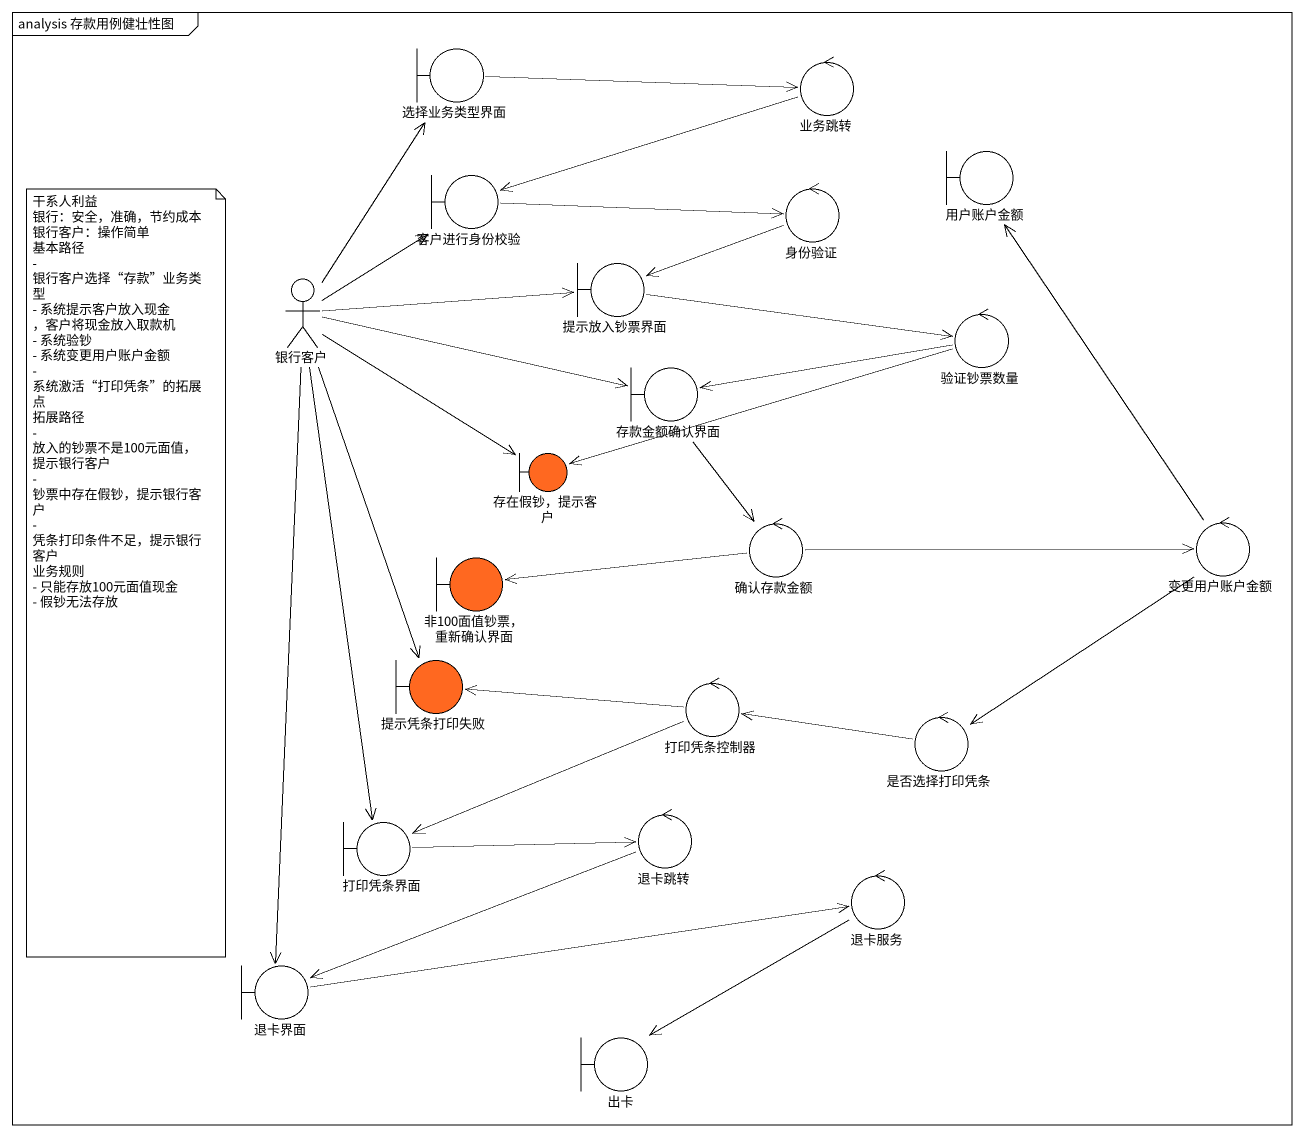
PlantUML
@startuml
mainframe analysis 存款用例健壮性图
boundary 选择业务类型界面
control 业务跳转
boundary 客户进行身份校验
control 身份验证
boundary 用户账户金额
actor 银行客户
boundary 提示放入钞票界面
control 验证钞票数量
boundary 存款金额确认界面
boundary "存在假钞，提示客户" as 存在假钞_提示客户 #FF6820
control 变更用户账户金额
boundary "非100面值钞票，重新确认界面" as 非100面值钞票_重新确认界面 #FF6820
control 确认存款金额
boundary 提示凭条打印失败 #FF6820
control 打印凭条控制器
control 是否选择打印凭条
boundary 打印凭条界面
control 退卡跳转
control 退卡服务
boundary 退卡界面
boundary 出卡
选择业务类型界面 -right-> 业务跳转
业务跳转 -left-> 客户进行身份校验
客户进行身份校验 -right-> 身份验证
身份验证 -left-> 提示放入钞票界面
银行客户 -up-> 选择业务类型界面
银行客户 -up-> 客户进行身份校验
银行客户 -right-> 提示放入钞票界面
银行客户 -right-> 存款金额确认界面
银行客户 --> 存在假钞_提示客户
银行客户 --> 提示凭条打印失败
银行客户 --> 打印凭条界面
银行客户 --> 退卡界面
提示放入钞票界面 -right-> 验证钞票数量
验证钞票数量 -left-> 存款金额确认界面
验证钞票数量 -left-> 存在假钞_提示客户
存款金额确认界面 --> 确认存款金额
变更用户账户金额 -up-> 用户账户金额
变更用户账户金额 --> 是否选择打印凭条
确认存款金额 -right-> 变更用户账户金额
确认存款金额 -left-> 非100面值钞票_重新确认界面
打印凭条控制器 -left-> 提示凭条打印失败
打印凭条控制器 -left-> 打印凭条界面
是否选择打印凭条 -left-> 打印凭条控制器
打印凭条界面 -right-> 退卡跳转
退卡跳转 -left-> 退卡界面
退卡服务 --> 出卡
退卡界面 -right-> 退卡服务
note as N1
  干系人利益
  银行：安全，准确，节约成本
  银行客户：操作简单
  基本路径
  - 银行客户选择“存款”业务类型
  - 系统提示客户放入现金 ，客户将现金放入取款机
  - 系统验钞
  - 系统变更用户账户金额
  - 系统激活“打印凭条”的拓展点
  拓展路径
  - 放入的钞票不是100元面值，提示银行客户
  - 钞票中存在假钞，提示银行客户
  - 凭条打印条件不足，提示银行客户
  业务规则
  - 只能存放100元面值现金
  - 假钞无法存放
end note
@enduml
